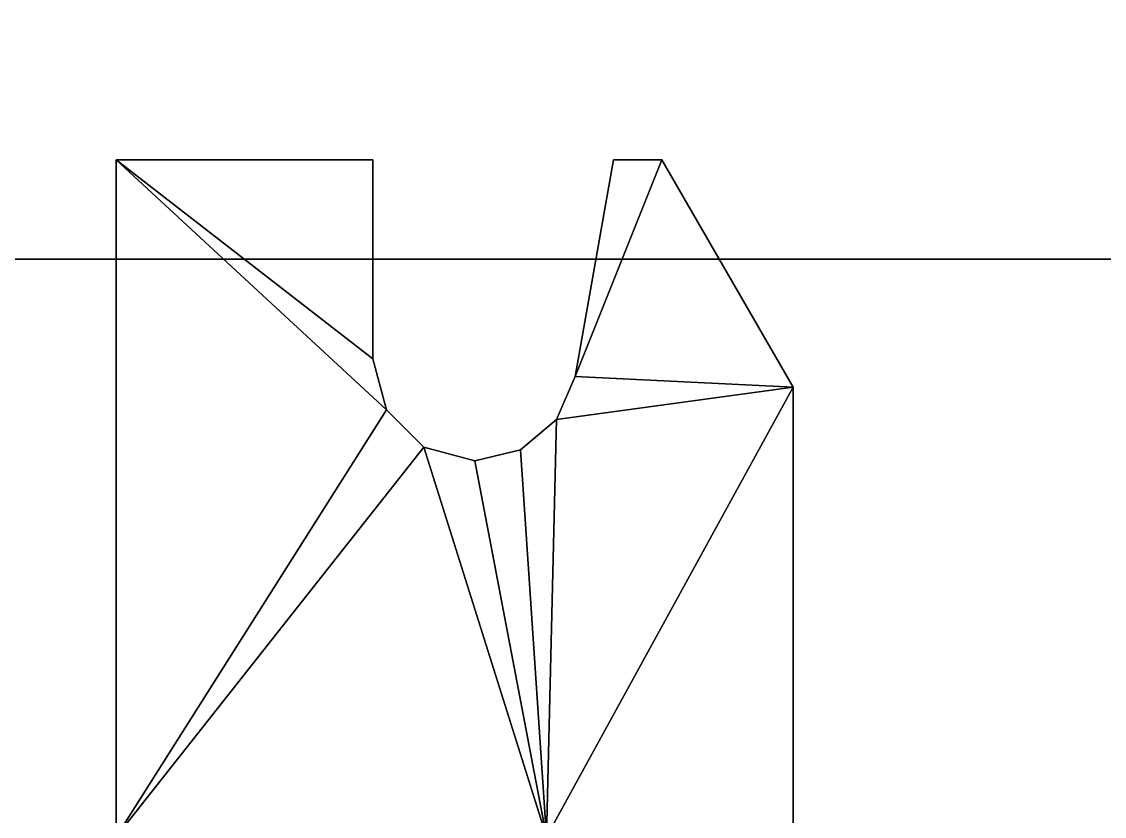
# Model space of a CAD drawing. Extents: x -80 to 2901, y -3352 to 80.
# Drawn here: x 1024.31 to 1037.91, y -2942.99 to -2933.02 of the extents above; entities that cross this region are included whole.
import ezdxf

# ---------------------------------------------------------------- set-up
doc = ezdxf.new("R2010")
doc.units = 0

# ---------------------------------------------------------------- blocks, each defined once
blk = doc.blocks.new('cocina Juan v2.bajo 2p gola 72x18.Suelo1', base_point=(0, 18))
at = {"layer": 'Blanco', "color": 0}
for points in [[(0, 18), (0, 395), (500, 395), (500, 18)], [(0, 18, 18), (0, 395, 18), (500, 395, 18), (500, 18, 18)]]:
    blk.add_3dface(points, dxfattribs=at)
blk = doc.blocks.new('cocina Juan v2.bajo 2p gola 72x18.Suelo')
at = {"layer": 'Blanco'}
blk.add_blockref('cocina Juan v2.bajo 2p gola 72x18.Suelo1', (0, 18), dxfattribs=at)
blk = doc.blocks.new('cocina Juan v2.bajo 2p gola 72x18.Lateral Derecho2', base_point=(480.5, 60.75, 713.5))
at = {"layer": 'ACCESSORY', "color": 0, "invisible_edges": 8}
for points in [[(472, 46.2, 693.5), (475.1, 43.25, 693.5), (472, 37.608, 693.5), (472, 46.2, 693.5)], [(472, 46.2, 682.5), (472, 46.2, 693.5), (472, 37.608, 693.5), (472, 46.2, 682.5)], [(472, 37.608, 682.5), (472, 46.2, 682.5), (472, 37.608, 693.5), (472, 37.608, 682.5)], [(472, 46.2, 682.5), (472, 37.608, 682.5), (475.1, 43.25, 682.5), (472, 46.2, 682.5)], [(475.1, 43.25, 693.5), (474.973, 38.014, 693.5), (472, 37.608, 693.5), (475.1, 43.25, 693.5)], [(472, 37.608, 682.5), (474.973, 38.014, 682.5), (475.1, 43.25, 682.5), (472, 37.608, 682.5)], [(475.426, 38.394, 693.5), (474.973, 38.014, 693.5), (475.1, 43.25, 693.5), (475.426, 38.394, 693.5)], [(475.426, 38.394, 682.5), (475.1, 43.25, 682.5), (474.973, 38.014, 682.5), (475.426, 38.394, 682.5)], [(480.5, 43.25, 693.5), (476.64, 38.359, 693.5), (475.1, 43.25, 693.5), (480.5, 43.25, 693.5)], [(476.64, 38.359, 693.5), (476, 38.53, 693.5), (475.1, 43.25, 693.5), (476.64, 38.359, 693.5)], [(476, 38.53, 693.5), (475.426, 38.394, 693.5), (475.1, 43.25, 693.5), (476, 38.53, 693.5)], [(475.1, 43.25, 682.5), (476.64, 38.359, 682.5), (480.5, 43.25, 682.5), (475.1, 43.25, 682.5)], [(476, 38.53, 682.5), (476.64, 38.359, 682.5), (475.1, 43.25, 682.5), (476, 38.53, 682.5)], [(475.426, 38.394, 682.5), (476, 38.53, 682.5), (475.1, 43.25, 682.5), (475.426, 38.394, 682.5)], [(476.64, 38.359, 693.5), (480.5, 43.25, 693.5), (477.109, 37.89, 693.5), (476.64, 38.359, 693.5)], [(477.109, 37.89, 682.5), (480.5, 43.25, 682.5), (476.64, 38.359, 682.5), (477.109, 37.89, 682.5)], [(480.5, 34.75, 693.5), (477.109, 37.89, 693.5), (480.5, 43.25, 693.5), (480.5, 34.75, 693.5)], [(480.5, 34.75, 682.5), (480.5, 43.25, 682.5), (477.109, 37.89, 682.5), (480.5, 34.75, 682.5)], [(480.5, 34.75, 693.5), (480.5, 43.25, 693.5), (480.5, 43.25, 682.5), (480.5, 34.75, 693.5)], [(480.5, 34.75, 682.5), (480.5, 34.75, 693.5), (480.5, 43.25, 682.5), (480.5, 34.75, 682.5)], [(474.739, 37.472, 693.5), (472, 37.608, 693.5), (474.973, 38.014, 693.5), (474.739, 37.472, 693.5)], [(474.739, 37.472, 682.5), (474.973, 38.014, 682.5), (472, 37.608, 682.5), (474.739, 37.472, 682.5)], [(477.28, 37.25, 693.5), (477.109, 37.89, 693.5), (480.5, 34.75, 693.5), (477.28, 37.25, 693.5)], [(477.28, 37.25, 682.5), (480.5, 34.75, 682.5), (477.109, 37.89, 682.5), (477.28, 37.25, 682.5)], [(473.65, 34.75, 693.5), (472, 37.608, 693.5), (474.739, 37.472, 693.5), (473.65, 34.75, 693.5)], [(473.65, 34.75, 682.5), (474.739, 37.472, 682.5), (472, 37.608, 682.5), (473.65, 34.75, 682.5)], [(474.259, 34.75, 693.5), (473.65, 34.75, 693.5), (474.739, 37.472, 693.5), (474.259, 34.75, 693.5)], [(474.259, 34.75, 682.5), (474.739, 37.472, 682.5), (473.65, 34.75, 682.5), (474.259, 34.75, 682.5)], [(477.28, 34.75, 693.5), (477.28, 37.25, 693.5), (480.5, 34.75, 693.5), (477.28, 34.75, 693.5)], [(477.28, 37.25, 682.5), (477.28, 34.75, 682.5), (480.5, 34.75, 682.5), (477.28, 37.25, 682.5)], [(474.259, 34.75, 693.5), (474.259, 34.75, 682.5), (473.65, 34.75, 693.5), (474.259, 34.75, 693.5)], [(474.259, 34.75, 682.5), (473.65, 34.75, 682.5), (473.65, 34.75, 693.5), (474.259, 34.75, 682.5)], [(477.28, 34.75, 693.5), (480.5, 34.75, 693.5), (480.5, 34.75, 682.5), (477.28, 34.75, 693.5)], [(477.28, 34.75, 682.5), (477.28, 34.75, 693.5), (480.5, 34.75, 682.5), (477.28, 34.75, 682.5)]]:
    blk.add_3dface(points, dxfattribs=at)
at = {"layer": 'ACCESSORY', "color": 0}
for points in [[(475.426, 38.394, 693.5), (476, 38.53, 693.5), (476, 38.53, 682.5), (475.426, 38.394, 682.5)], [(476.64, 38.359, 682.5), (476, 38.53, 682.5), (476, 38.53, 693.5), (476.64, 38.359, 693.5)], [(475.426, 38.394, 693.5), (475.426, 38.394, 682.5), (474.973, 38.014, 682.5), (474.973, 38.014, 693.5)], [(477.109, 37.89, 682.5), (476.64, 38.359, 682.5), (476.64, 38.359, 693.5), (477.109, 37.89, 693.5)], [(474.973, 38.014, 693.5), (474.973, 38.014, 682.5), (474.739, 37.472, 682.5), (474.739, 37.472, 693.5)], [(477.28, 37.25, 682.5), (477.109, 37.89, 682.5), (477.109, 37.89, 693.5), (477.28, 37.25, 693.5)], [(473.65, 34.75, 693.5), (473.65, 34.75, 682.5), (472, 37.608, 682.5), (472, 37.608, 693.5)], [(474.739, 37.472, 693.5), (474.739, 37.472, 682.5), (474.259, 34.75, 682.5), (474.259, 34.75, 693.5)], [(477.28, 34.75, 682.5), (477.28, 37.25, 682.5), (477.28, 37.25, 693.5), (477.28, 34.75, 693.5)]]:
    blk.add_3dface(points, dxfattribs=at)
blk = doc.blocks.new('cocina Juan v2.bajo 2p gola 72x18.Lateral Derecho3', base_point=(480.5, 60.75, 145.5))
at = {"layer": 'ACCESSORY', "color": 0, "invisible_edges": 8}
for points in [[(472, 46.2, 125.5), (475.1, 43.25, 125.5), (472, 37.608, 125.5), (472, 46.2, 125.5)], [(472, 46.2, 114.5), (472, 46.2, 125.5), (472, 37.608, 125.5), (472, 46.2, 114.5)], [(472, 37.608, 114.5), (472, 46.2, 114.5), (472, 37.608, 125.5), (472, 37.608, 114.5)], [(472, 46.2, 114.5), (472, 37.608, 114.5), (475.1, 43.25, 114.5), (472, 46.2, 114.5)], [(475.1, 43.25, 125.5), (474.973, 38.014, 125.5), (472, 37.608, 125.5), (475.1, 43.25, 125.5)], [(472, 37.608, 114.5), (474.973, 38.014, 114.5), (475.1, 43.25, 114.5), (472, 37.608, 114.5)], [(475.426, 38.394, 125.5), (474.973, 38.014, 125.5), (475.1, 43.25, 125.5), (475.426, 38.394, 125.5)], [(475.426, 38.394, 114.5), (475.1, 43.25, 114.5), (474.973, 38.014, 114.5), (475.426, 38.394, 114.5)], [(480.5, 43.25, 125.5), (476.64, 38.359, 125.5), (475.1, 43.25, 125.5), (480.5, 43.25, 125.5)], [(476.64, 38.359, 125.5), (476, 38.53, 125.5), (475.1, 43.25, 125.5), (476.64, 38.359, 125.5)], [(476, 38.53, 125.5), (475.426, 38.394, 125.5), (475.1, 43.25, 125.5), (476, 38.53, 125.5)], [(475.1, 43.25, 114.5), (476.64, 38.359, 114.5), (480.5, 43.25, 114.5), (475.1, 43.25, 114.5)], [(476, 38.53, 114.5), (476.64, 38.359, 114.5), (475.1, 43.25, 114.5), (476, 38.53, 114.5)], [(475.426, 38.394, 114.5), (476, 38.53, 114.5), (475.1, 43.25, 114.5), (475.426, 38.394, 114.5)], [(476.64, 38.359, 125.5), (480.5, 43.25, 125.5), (477.109, 37.89, 125.5), (476.64, 38.359, 125.5)], [(477.109, 37.89, 114.5), (480.5, 43.25, 114.5), (476.64, 38.359, 114.5), (477.109, 37.89, 114.5)], [(480.5, 34.75, 125.5), (477.109, 37.89, 125.5), (480.5, 43.25, 125.5), (480.5, 34.75, 125.5)], [(480.5, 34.75, 114.5), (480.5, 43.25, 114.5), (477.109, 37.89, 114.5), (480.5, 34.75, 114.5)], [(480.5, 34.75, 125.5), (480.5, 43.25, 125.5), (480.5, 43.25, 114.5), (480.5, 34.75, 125.5)], [(480.5, 34.75, 114.5), (480.5, 34.75, 125.5), (480.5, 43.25, 114.5), (480.5, 34.75, 114.5)], [(474.739, 37.472, 125.5), (472, 37.608, 125.5), (474.973, 38.014, 125.5), (474.739, 37.472, 125.5)], [(474.739, 37.472, 114.5), (474.973, 38.014, 114.5), (472, 37.608, 114.5), (474.739, 37.472, 114.5)], [(477.28, 37.25, 125.5), (477.109, 37.89, 125.5), (480.5, 34.75, 125.5), (477.28, 37.25, 125.5)], [(477.28, 37.25, 114.5), (480.5, 34.75, 114.5), (477.109, 37.89, 114.5), (477.28, 37.25, 114.5)], [(473.65, 34.75, 125.5), (472, 37.608, 125.5), (474.739, 37.472, 125.5), (473.65, 34.75, 125.5)], [(473.65, 34.75, 114.5), (474.739, 37.472, 114.5), (472, 37.608, 114.5), (473.65, 34.75, 114.5)], [(474.259, 34.75, 125.5), (473.65, 34.75, 125.5), (474.739, 37.472, 125.5), (474.259, 34.75, 125.5)], [(474.259, 34.75, 114.5), (474.739, 37.472, 114.5), (473.65, 34.75, 114.5), (474.259, 34.75, 114.5)], [(477.28, 34.75, 125.5), (477.28, 37.25, 125.5), (480.5, 34.75, 125.5), (477.28, 34.75, 125.5)], [(477.28, 37.25, 114.5), (477.28, 34.75, 114.5), (480.5, 34.75, 114.5), (477.28, 37.25, 114.5)], [(474.259, 34.75, 125.5), (474.259, 34.75, 114.5), (473.65, 34.75, 125.5), (474.259, 34.75, 125.5)], [(474.259, 34.75, 114.5), (473.65, 34.75, 114.5), (473.65, 34.75, 125.5), (474.259, 34.75, 114.5)], [(477.28, 34.75, 125.5), (480.5, 34.75, 125.5), (480.5, 34.75, 114.5), (477.28, 34.75, 125.5)], [(477.28, 34.75, 114.5), (477.28, 34.75, 125.5), (480.5, 34.75, 114.5), (477.28, 34.75, 114.5)]]:
    blk.add_3dface(points, dxfattribs=at)
at = {"layer": 'ACCESSORY', "color": 0}
for points in [[(475.426, 38.394, 125.5), (476, 38.53, 125.5), (476, 38.53, 114.5), (475.426, 38.394, 114.5)], [(476.64, 38.359, 114.5), (476, 38.53, 114.5), (476, 38.53, 125.5), (476.64, 38.359, 125.5)], [(475.426, 38.394, 125.5), (475.426, 38.394, 114.5), (474.973, 38.014, 114.5), (474.973, 38.014, 125.5)], [(477.109, 37.89, 114.5), (476.64, 38.359, 114.5), (476.64, 38.359, 125.5), (477.109, 37.89, 125.5)], [(474.973, 38.014, 125.5), (474.973, 38.014, 114.5), (474.739, 37.472, 114.5), (474.739, 37.472, 125.5)], [(477.28, 37.25, 114.5), (477.109, 37.89, 114.5), (477.109, 37.89, 125.5), (477.28, 37.25, 125.5)], [(473.65, 34.75, 125.5), (473.65, 34.75, 114.5), (472, 37.608, 114.5), (472, 37.608, 125.5)], [(474.739, 37.472, 125.5), (474.739, 37.472, 114.5), (474.259, 34.75, 114.5), (474.259, 34.75, 125.5)], [(477.28, 34.75, 114.5), (477.28, 37.25, 114.5), (477.28, 37.25, 125.5), (477.28, 34.75, 125.5)]]:
    blk.add_3dface(points, dxfattribs=at)
blk = doc.blocks.new('cocina Juan v2.bajo 2p gola 72x18.Lateral Derecho')
for name, p in [('cocina Juan v2.bajo 2p gola 72x18.Lateral Derecho2', (480.5, 60.75, 713.5)), ('cocina Juan v2.bajo 2p gola 72x18.Lateral Derecho3', (480.5, 60.75, 145.5))]:
    blk.add_blockref(name, p)
blk = doc.blocks.new('cocina Juan v2.bajo 2p gola 72x18.gola placa sin fijaciones [1]1', base_point=(0, 36, 850))
at = {"layer": 'Blanco', "color": 0}
blk.add_3dface([(0, 36, 850), (0, 36, 778), (500, 36, 778), (500, 36, 850)], dxfattribs=at)
at = {"layer": 'blanco', "color": 0}
for points in [[(0, 36, 778), (0, 18, 778), (500, 18, 778), (500, 36, 778)], [(500, 36, 850), (500, 18, 850), (0, 18, 850), (0, 36, 850)]]:
    blk.add_3dface(points, dxfattribs=at)
blk = doc.blocks.new('cocina Juan v2.bajo 2p gola 72x18.gola placa sin fijaciones [1]')
at = {"layer": 'Blanco'}
blk.add_blockref('cocina Juan v2.bajo 2p gola 72x18.gola placa sin fijaciones [1]1', (0, 36, 850), dxfattribs=at)
blk = doc.blocks.new('cocina Juan v2.bajo 2p gola 72x18.cadena horizontal [1]1', base_point=(18, 136, 832))
at = {"layer": 'Blanco', "color": 0}
for points in [[(18, 136, 832), (18, 36, 832), (482, 36, 832), (482, 136, 832)], [(18, 136, 850), (18, 36, 850), (482, 36, 850), (482, 136, 850)]]:
    blk.add_3dface(points, dxfattribs=at)
at = {"layer": 'blanco', "color": 0}
blk.add_3dface([(18, 36, 832), (18, 36, 850), (482, 36, 850), (482, 36, 832)], dxfattribs=at)
blk = doc.blocks.new('cocina Juan v2.bajo 2p gola 72x18.cadena horizontal [1]')
at = {"layer": 'Blanco'}
blk.add_blockref('cocina Juan v2.bajo 2p gola 72x18.cadena horizontal [1]1', (18, 136, 832), dxfattribs=at)
blk = doc.blocks.new('cocina Juan v2.bajo 2p gola 72x18')
at = {"layer": 'cocina Juan v2.bajo 2p gola 72x18.cadena horizontal [1]'}
blk.add_blockref('cocina Juan v2.bajo 2p gola 72x18.cadena horizontal [1]', (0, 0), dxfattribs=at)
at = {"layer": 'cocina Juan v2.bajo 2p gola 72x18.gola placa sin fijaciones [1]'}
blk.add_blockref('cocina Juan v2.bajo 2p gola 72x18.gola placa sin fijaciones [1]', (0, 0), dxfattribs=at)
at = {"layer": 'cocina Juan v2.bajo 2p gola 72x18.Lateral Derecho'}
blk.add_blockref('cocina Juan v2.bajo 2p gola 72x18.Lateral Derecho', (0, 0), dxfattribs=at)
at = {"layer": 'cocina Juan v2.bajo 2p gola 72x18.Suelo'}
blk.add_blockref('cocina Juan v2.bajo 2p gola 72x18.Suelo', (0, 0), dxfattribs=at)

msp = doc.modelspace()

# ---------------------------------------------------------------- block references
at = {"rotation": 180}
msp.add_blockref('cocina Juan v2.bajo 2p gola 72x18', (1506, -2900, 100), dxfattribs=at)

doc.saveas('drawing.dxf')
